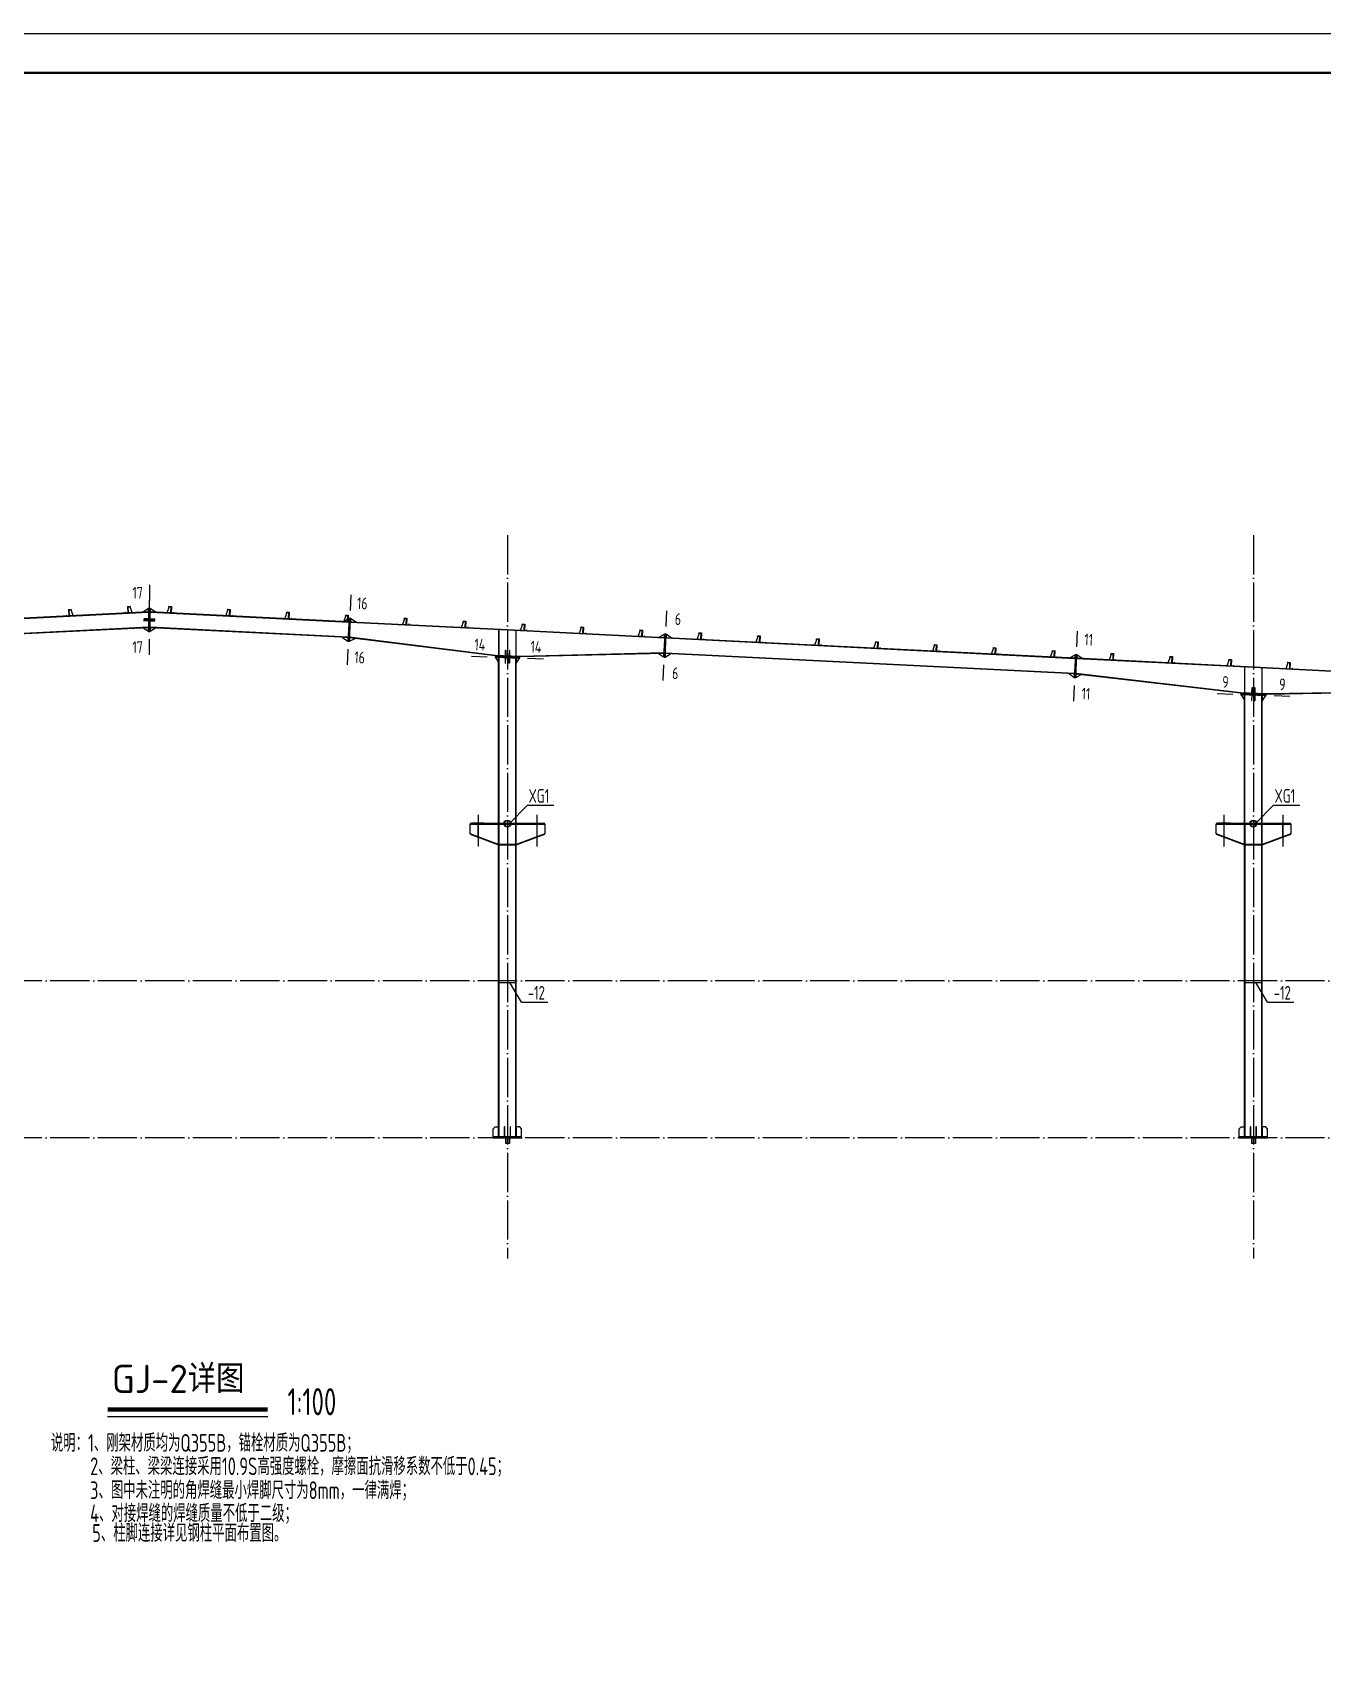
# Model space of a CAD drawing. Extents: x 447413 to 2975780, y -1432727 to 1301644.
# Drawn here: x 2670877 to 2703717, y -1132253 to -1090431 of the extents above; entities that cross this region are included whole.
import ezdxf
from ezdxf.enums import TextEntityAlignment as Align

# ---------------------------------------------------------------- set-up
doc = ezdxf.new("R2010")
doc.units = 0
doc.header["$LTSCALE"] = 1000
doc.header["$MEASUREMENT"] = 0
doc.linetypes.add('ACAD_ISO04W100', pattern=[30.5, 24, -3, 0.5, -3])
doc.linetypes.add('DOTE', pattern=[2.42, 2, -0.2, 0.02, -0.2])
for name, color, linetype in [('10', 7, 'Continuous'), ('116', 1, 'Continuous'), ('14', 2, 'Continuous'), ('DOTE', 1, 'Continuous'), ('PUB_TEXT', 7, 'Continuous'), ('TDB_中实线', 7, 'Continuous'), ('TDB_中心线', 1, 'ACAD_ISO04W100'), ('TEXT', 6, 'Continuous'), ('THIN', 7, 'Continuous'), ('XG', 5, 'Continuous'), ('图框', 253, 'Continuous'), ('柱子', 3, 'Continuous'), ('钢板标注', 253, 'Continuous')]:
    doc.layers.add(name, color=color, linetype=linetype)
doc.layers.add('檩条', color=7, linetype='Continuous', lineweight=18)
doc.styles.add('PkpmHz', font='Pkpmeng', dxfattribs={"width": 0.6, "bigfont": 'hztxt'})
doc.styles.add('TSSD_Label', font='Tssdeng.shx', dxfattribs={"width": 0.7, "bigfont": 'hztxt.shx'})
doc.styles.add('TSSD_REIN', font='Tssdeng.shx', dxfattribs={"width": 0.7, "bigfont": 'hztxt.shx'})
doc.styles.add('楷体', font='tssdeng.shx', dxfattribs={"bigfont": 'hztxt.shx'})

# ---------------------------------------------------------------- blocks, each defined once
blk = doc.blocks.new('A$C3FEA3028')
at = {"layer": 'DOTE', "linetype": 'DOTE', "ltscale": 2}
blk.add_line((63, 169), (63, 0), dxfattribs=at)
at = {"layer": 'TDB_中实线'}
for p, q in [((5, 154), (-45, 0)), ((55, 154), (5, 154)), ((55, 160), (55, 0)), ((61, 26), (56, 26)), ((61, 0), (-45, 0))]:
    blk.add_line(p, q, dxfattribs=at)
at = {"layer": 'TDB_中实线', "const_width": 3.75}
for points in [[(64, 127), (53, 127)], [(64, 63), (53, 63)]]:
    blk.add_lwpolyline(points, dxfattribs=at)
at = {"layer": 'TDB_中实线'}
blk.add_lwpolyline([(61, 26), (55, 26), (55, 160), (61, 160)], close=True, dxfattribs=at)
at = {"layer": 'TDB_中心线', "ltscale": 20}
for p, q in [((67, 127), (51, 127)), ((67, 63), (51, 63))]:
    blk.add_line(p, q, dxfattribs=at)
at = {"layer": '檩条'}
blk.add_lwpolyline([(3, 164), (61, 164), (61, 0), (116, 0), (128, 23), (124, 25), (113, 4), (64, 4), (64, 169), (0, 169), (-12, 146), (-8, 144), (3, 164)], dxfattribs=at)
blk = doc.blocks.new('A$C6B0021A6')
at = {"layer": '图框', "color": 2, "const_width": 40, "elevation": -84000}
blk.add_lwpolyline([(20, 84120), (118920, 84120), (118920, 20), (20, 20)], close=True, dxfattribs=at)
at = {"layer": '图框', "color": 153, "const_width": 58, "elevation": -84000}
blk.add_lwpolyline([(111420, 1020), (2520, 1020), (2520, 83120), (111420, 83120)], close=True, dxfattribs=at)

msp = doc.modelspace()

# ---------------------------------------------------------------- linework, layer by layer
for p, q in [((2673845.8, -1105089.2, 42000), (2673845.8, -1104879.3, 42000)), ((2672779.6, -1125670.7, 42000), (2676862, -1125670.7, 42000))]:
    msp.add_line(p, q)
at = {"const_width": 115.2, "elevation": 42000}
msp.add_lwpolyline([(2672779.6, -1125488.2), (2676862, -1125488.2)], dxfattribs=at)
at = {"layer": '10'}
for p, q in [((2673845.7, -1104489.2, 42000), (2673845.7, -1104889.2, 42000)), ((2678980.2, -1104744, 42000), (2678960.2, -1105143.5, 42000)), ((2687020.1, -1105146, 42000), (2687000.2, -1105545.5, 42000)), ((2697480.2, -1105669, 42000), (2697460.2, -1106068.5, 42000)), ((2673845.7, -1106274.2, 42000), (2673845.7, -1105874.2, 42000)), ((2678891.3, -1106521.8, 42000), (2678911.3, -1106122.3, 42000)), ((2682051.2, -1106301.2, 42000), (2682450.8, -1106317.9, 42000)), ((2683880, -1106377.6, 42000), (2683480.4, -1106360.9, 42000)), ((2686931.2, -1106924.8, 42000), (2686951.2, -1106525.3, 42000)), ((2697391.3, -1107447.8, 42000), (2697411.2, -1107048.3, 42000)), ((2701041.2, -1107251.8, 42000), (2701440.9, -1107268.9, 42000)), ((2702890, -1107331, 42000), (2702490.3, -1107313.9, 42000))]:
    msp.add_line(p, q, dxfattribs=at)
at = {"layer": '116'}
for p, q in [((2682915.7, -1118568.2, 42000), (2682915.7, -1118718.2, 42000)), ((2683015.7, -1118718.2, 42000), (2682915.7, -1118718.2, 42000)), ((2682924.2, -1118568.2, 42000), (2682924.2, -1118718.2, 42000)), ((2683007.2, -1118568.2, 42000), (2683007.2, -1118718.2, 42000)), ((2683015.7, -1118568.2, 42000), (2683015.7, -1118718.2, 42000)), ((2701915.7, -1118568.2, 42000), (2701915.7, -1118718.2, 42000)), ((2702015.7, -1118718.2, 42000), (2701915.7, -1118718.2, 42000)), ((2701924.2, -1118568.2, 42000), (2701924.2, -1118718.2, 42000)), ((2702007.2, -1118568.2, 42000), (2702007.2, -1118718.2, 42000)), ((2702015.7, -1118568.2, 42000), (2702015.7, -1118718.2, 42000))]:
    msp.add_line(p, q, dxfattribs=at)
at = {"layer": '14'}
for p, q in [((2673825.7, -1105089.2, 42000), (2673690.9, -1105185.9, 42000)), ((2673690.9, -1105185.9, 42000), (2673805.8, -1105180.2, 42000)), ((2673825.7, -1105351.2, 42000), (2673705.7, -1105351.2, 42000)), ((2673705.7, -1105351.2, 42000), (2673705.7, -1105361.2, 42000)), ((2673705.7, -1105361.2, 42000), (2673825.7, -1105361.2, 42000)), ((2673805.8, -1105180.2, 42000), (2673825.7, -1105159.2, 42000)), ((2673845.7, -1105089.2, 42000), (2673825.7, -1105089.2, 42000)), ((2673825.7, -1105089.2, 42000), (2673825.7, -1105674.2, 42000)), ((2673825.7, -1105159.2, 42000), (2673825.7, -1105089.2, 42000)), ((2673825.7, -1105361.2, 42000), (2673825.7, -1105351.2, 42000)), ((2673845.7, -1105674.2, 42000), (2673845.7, -1105089.2, 42000)), ((2673865.7, -1105089.2, 42000), (2673845.7, -1105089.2, 42000)), ((2673845.7, -1105089.2, 42000), (2673845.7, -1105674.2, 42000)), ((2673865.7, -1105674.2, 42000), (2673865.7, -1105089.2, 42000)), ((2674000.6, -1105185.9, 42000), (2673865.7, -1105089.2, 42000)), ((2673865.7, -1105089.2, 42000), (2673865.7, -1105159.2, 42000)), ((2673865.7, -1105159.2, 42000), (2673885.7, -1105180.2, 42000)), ((2673865.7, -1105351.2, 42000), (2673985.7, -1105351.2, 42000)), ((2673865.7, -1105361.2, 42000), (2673865.7, -1105351.2, 42000)), ((2673985.7, -1105361.2, 42000), (2673865.7, -1105361.2, 42000)), ((2673885.7, -1105180.2, 42000), (2674000.6, -1105185.9, 42000)), ((2673985.7, -1105351.2, 42000), (2673985.7, -1105361.2, 42000)), ((2678930.2, -1105342.3, 42000), (2678785.9, -1105425.2, 42000)), ((2678930.2, -1105342.3, 42000), (2678901.3, -1105921.6, 42000)), ((2678950.2, -1105343.3, 42000), (2678921.3, -1105922.6, 42000)), ((2678921.3, -1105922.6, 42000), (2678950.2, -1105343.3, 42000)), ((2678926.8, -1105412.2, 42000), (2678930.2, -1105342.3, 42000)), ((2678950.2, -1105343.3, 42000), (2678930.2, -1105342.3, 42000)), ((2678941.2, -1105923.6, 42000), (2678970.2, -1105344.3, 42000)), ((2678970.2, -1105344.3, 42000), (2678950.2, -1105343.3, 42000)), ((2678970.2, -1105344.3, 42000), (2678966.7, -1105414.2, 42000)), ((2679105.5, -1105441.2, 42000), (2678970.2, -1105344.3, 42000)), ((2673805.8, -1105580.7, 42000), (2673690.9, -1105586.4, 42000)), ((2673690.9, -1105586.4, 42000), (2673825.7, -1105669.7, 42000)), ((2673705.7, -1105407.6, 42000), (2673705.7, -1105397.6, 42000)), ((2673705.7, -1105397.6, 42000), (2673825.7, -1105397.6, 42000)), ((2673825.7, -1105407.6, 42000), (2673705.7, -1105407.6, 42000)), ((2673825.7, -1105599.7, 42000), (2673805.8, -1105580.7, 42000)), ((2673825.7, -1105397.6, 42000), (2673825.7, -1105407.6, 42000)), ((2673825.7, -1105669.7, 42000), (2673825.7, -1105599.7, 42000)), ((2673825.7, -1105674.2, 42000), (2673845.7, -1105674.2, 42000)), ((2673845.7, -1105674.2, 42000), (2673865.7, -1105674.2, 42000)), ((2673985.7, -1105397.6, 42000), (2673865.7, -1105397.6, 42000)), ((2673865.7, -1105397.6, 42000), (2673865.7, -1105407.6, 42000)), ((2673865.7, -1105407.6, 42000), (2673985.7, -1105407.6, 42000)), ((2673885.7, -1105580.7, 42000), (2673865.7, -1105599.7, 42000)), ((2673865.7, -1105669.7, 42000), (2674000.6, -1105586.4, 42000)), ((2673865.7, -1105599.7, 42000), (2673865.7, -1105669.7, 42000)), ((2674000.6, -1105586.4, 42000), (2673885.7, -1105580.7, 42000)), ((2673985.7, -1105407.6, 42000), (2673985.7, -1105397.6, 42000)), ((2678785.9, -1105425.2, 42000), (2678905.8, -1105431.2, 42000)), ((2678905.8, -1105431.2, 42000), (2678926.8, -1105412.2, 42000)), ((2678966.7, -1105414.2, 42000), (2678985.7, -1105435.2, 42000)), ((2678985.7, -1105435.2, 42000), (2679105.5, -1105441.2, 42000)), ((2682750.7, -1105635.4, 42000), (2682740.7, -1105634.9, 42000)), ((2682740.7, -1105634.9, 42000), (2682740.7, -1106290, 42000)), ((2682750.7, -1106290.4, 42000), (2682750.7, -1105635.4, 42000)), ((2683190.7, -1105657.4, 42000), (2683180.7, -1105656.9, 42000)), ((2683180.7, -1105656.9, 42000), (2683180.7, -1106308.3, 42000)), ((2683190.7, -1106308.8, 42000), (2683190.7, -1105657.4, 42000)), ((2686970.2, -1105744.3, 42000), (2686830.9, -1105827.4, 42000)), ((2686970.2, -1105744.3, 42000), (2686941.2, -1106324.6, 42000)), ((2686990.2, -1105745.3, 42000), (2686961.2, -1106325.5, 42000)), ((2686961.2, -1106325.5, 42000), (2686990.2, -1105745.3, 42000)), ((2686966.7, -1105814.2, 42000), (2686970.2, -1105744.3, 42000)), ((2686990.2, -1105745.3, 42000), (2686970.2, -1105744.3, 42000)), ((2686981.1, -1106326.5, 42000), (2687010.2, -1105746.3, 42000)), ((2687010.2, -1105746.3, 42000), (2686990.2, -1105745.3, 42000)), ((2687010.2, -1105746.3, 42000), (2687006.7, -1105816.2, 42000)), ((2687140.5, -1105842.9, 42000), (2687010.2, -1105746.3, 42000)), ((2678766, -1105824.7, 42000), (2678901.3, -1105921.6, 42000)), ((2678885.8, -1105830.7, 42000), (2678766, -1105824.7, 42000)), ((2678904.8, -1105851.6, 42000), (2678885.8, -1105830.7, 42000)), ((2678901.3, -1105921.6, 42000), (2678904.8, -1105851.6, 42000)), ((2678901.3, -1105921.6, 42000), (2678921.3, -1105922.6, 42000)), ((2678921.3, -1105922.6, 42000), (2678941.2, -1105923.6, 42000)), ((2678941.2, -1105923.6, 42000), (2679084.6, -1105851.1, 42000)), ((2678944.7, -1105853.6, 42000), (2678941.2, -1105923.6, 42000)), ((2678965.6, -1105836.2, 42000), (2678944.7, -1105853.6, 42000)), ((2679084.6, -1105851.1, 42000), (2678965.6, -1105836.2, 42000)), ((2682912.2, -1106297.1, 42000), (2682918.3, -1106152.3, 42000)), ((2682918.3, -1106152.3, 42000), (2682928.3, -1106152.7, 42000)), ((2682928.3, -1106152.7, 42000), (2682922.2, -1106297.6, 42000)), ((2683018.6, -1106156.4, 42000), (2683012.5, -1106301.3, 42000)), ((2683028.6, -1106156.9, 42000), (2683018.6, -1106156.4, 42000)), ((2683022.5, -1106301.7, 42000), (2683028.6, -1106156.9, 42000)), ((2686830.9, -1105827.4, 42000), (2686945.7, -1105833.2, 42000)), ((2686945.7, -1105833.2, 42000), (2686966.7, -1105814.2, 42000)), ((2687006.7, -1105816.2, 42000), (2687025.6, -1105837.2, 42000)), ((2687025.6, -1105837.2, 42000), (2687140.5, -1105842.9, 42000)), ((2682651.5, -1106306.3, 42000), (2682650.7, -1106326.2, 42000)), ((2682650.7, -1106326.2, 42000), (2683280.5, -1106352.5, 42000)), ((2682652.3, -1106286.3, 42000), (2682651.5, -1106306.3, 42000)), ((2682651.5, -1106306.3, 42000), (2683281.4, -1106332.6, 42000)), ((2683281.4, -1106332.6, 42000), (2682651.5, -1106306.3, 42000)), ((2683282.2, -1106312.6, 42000), (2682652.3, -1106286.3, 42000)), ((2682655.8, -1106326.5, 42000), (2682740.7, -1106460, 42000)), ((2682720.7, -1106329.2, 42000), (2682655.8, -1106326.5, 42000)), ((2682740.7, -1106350, 42000), (2682720.7, -1106329.2, 42000)), ((2682740.7, -1106290, 42000), (2682750.7, -1106290.4, 42000)), ((2682740.7, -1106460, 42000), (2682740.7, -1106350, 42000)), ((2682910.6, -1106337.1, 42000), (2682904.5, -1106482, 42000)), ((2682904.5, -1106482, 42000), (2682914.5, -1106482.4, 42000)), ((2682920.6, -1106337.5, 42000), (2682910.6, -1106337.1, 42000)), ((2682922.2, -1106297.6, 42000), (2682912.2, -1106297.1, 42000)), ((2682914.5, -1106482.4, 42000), (2682920.6, -1106337.5, 42000)), ((2683004.8, -1106486.2, 42000), (2683010.9, -1106341.3, 42000)), ((2683014.8, -1106486.6, 42000), (2683004.8, -1106486.2, 42000)), ((2683010.9, -1106341.3, 42000), (2683020.9, -1106341.7, 42000)), ((2683012.5, -1106301.3, 42000), (2683022.5, -1106301.7, 42000)), ((2683020.9, -1106341.7, 42000), (2683014.8, -1106486.6, 42000)), ((2683180.7, -1106308.3, 42000), (2683190.7, -1106308.8, 42000)), ((2683210.7, -1106349.6, 42000), (2683190.7, -1106368.8, 42000)), ((2683190.7, -1106478.8, 42000), (2683275.6, -1106352.3, 42000)), ((2683190.7, -1106368.8, 42000), (2683190.7, -1106478.8, 42000)), ((2683275.6, -1106352.3, 42000), (2683210.7, -1106349.6, 42000)), ((2683280.5, -1106352.5, 42000), (2683281.4, -1106332.6, 42000)), ((2683281.4, -1106332.6, 42000), (2683282.2, -1106312.6, 42000)), ((2686925.7, -1106234.2, 42000), (2686810.8, -1106237, 42000)), ((2686810.8, -1106237, 42000), (2686941.2, -1106323.5, 42000)), ((2686944.7, -1106253.6, 42000), (2686925.7, -1106234.2, 42000)), ((2686941.2, -1106323.5, 42000), (2686944.7, -1106253.6, 42000)), ((2686941.2, -1106324.6, 42000), (2686961.2, -1106325.5, 42000)), ((2686961.2, -1106325.5, 42000), (2686981.1, -1106326.5, 42000)), ((2686981.2, -1106325.5, 42000), (2687120.5, -1106242.4, 42000)), ((2686984.7, -1106255.6, 42000), (2686981.2, -1106325.5, 42000)), ((2687005.7, -1106236.7, 42000), (2686984.7, -1106255.6, 42000)), ((2687120.5, -1106242.4, 42000), (2687005.7, -1106236.7, 42000)), ((2697430.3, -1106267.3, 42000), (2697290.9, -1106350.4, 42000)), ((2697290.9, -1106350.4, 42000), (2697405.8, -1106356.2, 42000)), ((2697430.3, -1106267.3, 42000), (2697401.2, -1106847.6, 42000)), ((2697405.8, -1106356.2, 42000), (2697426.8, -1106337.2, 42000)), ((2697450.2, -1106268.3, 42000), (2697421.2, -1106848.5, 42000)), ((2697421.2, -1106848.5, 42000), (2697450.2, -1106268.3, 42000)), ((2697426.8, -1106337.2, 42000), (2697430.3, -1106267.3, 42000)), ((2697450.2, -1106268.3, 42000), (2697430.3, -1106267.3, 42000)), ((2697441.2, -1106849.5, 42000), (2697470.2, -1106269.3, 42000)), ((2697470.2, -1106269.3, 42000), (2697450.2, -1106268.3, 42000)), ((2697470.2, -1106269.3, 42000), (2697466.7, -1106339.2, 42000)), ((2697466.7, -1106339.2, 42000), (2697485.7, -1106360.2, 42000)), ((2697600.5, -1106365.9, 42000), (2697470.2, -1106269.3, 42000)), ((2697485.7, -1106360.2, 42000), (2697600.5, -1106365.9, 42000)), ((2701750.7, -1106585.4, 42000), (2701740.7, -1106584.9, 42000)), ((2701740.7, -1106584.9, 42000), (2701740.7, -1107241.7, 42000)), ((2701750.7, -1107242.1, 42000), (2701750.7, -1106585.4, 42000)), ((2702190.7, -1106607.4, 42000), (2702180.7, -1106606.9, 42000)), ((2702180.7, -1106606.9, 42000), (2702180.7, -1107260.6, 42000)), ((2702190.7, -1107261, 42000), (2702190.7, -1106607.4, 42000)), ((2697271, -1106749.9, 42000), (2697401.3, -1106846.6, 42000)), ((2697385.8, -1106755.7, 42000), (2697271, -1106749.9, 42000)), ((2697404.8, -1106776.6, 42000), (2697385.8, -1106755.7, 42000)), ((2697401.2, -1106847.6, 42000), (2697421.2, -1106848.5, 42000)), ((2697401.3, -1106846.6, 42000), (2697404.8, -1106776.6, 42000)), ((2697421.2, -1106848.5, 42000), (2697441.2, -1106849.5, 42000)), ((2697441.2, -1106848.5, 42000), (2697579.8, -1106774.3, 42000)), ((2697444.7, -1106778.6, 42000), (2697441.2, -1106848.5, 42000)), ((2697465.6, -1106761, 42000), (2697444.7, -1106778.6, 42000)), ((2697579.8, -1106774.3, 42000), (2697465.6, -1106761, 42000)), ((2701641.5, -1107257.5, 42000), (2701640.7, -1107277.4, 42000)), ((2701640.7, -1107277.4, 42000), (2702290.5, -1107305.3, 42000)), ((2701642.4, -1107237.5, 42000), (2701641.5, -1107257.5, 42000)), ((2701641.5, -1107257.5, 42000), (2702291.4, -1107285.3, 42000)), ((2702291.4, -1107285.3, 42000), (2701641.5, -1107257.5, 42000)), ((2702292.2, -1107265.3, 42000), (2701642.4, -1107237.5, 42000)), ((2701645.8, -1107277.7, 42000), (2701740.7, -1107426.7, 42000)), ((2701720.7, -1107280.9, 42000), (2701645.8, -1107277.7, 42000)), ((2701740.7, -1107301.7, 42000), (2701720.7, -1107280.9, 42000)), ((2701740.7, -1107241.7, 42000), (2701750.7, -1107242.1, 42000)), ((2701740.7, -1107426.7, 42000), (2701740.7, -1107301.7, 42000)), ((2701925.5, -1107289.7, 42000), (2701919.3, -1107434.5, 42000)), ((2701919.3, -1107434.5, 42000), (2701929.3, -1107434.9, 42000)), ((2701935.5, -1107290.1, 42000), (2701925.5, -1107289.7, 42000)), ((2701927.3, -1107249.7, 42000), (2701933.5, -1107104.8, 42000)), ((2701937.3, -1107250.1, 42000), (2701927.3, -1107249.7, 42000)), ((2701929.3, -1107434.9, 42000), (2701935.5, -1107290.1, 42000)), ((2701933.5, -1107104.8, 42000), (2701943.5, -1107105.2, 42000)), ((2701943.5, -1107105.2, 42000), (2701937.3, -1107250.1, 42000)), ((2701989.7, -1107437.5, 42000), (2701995.9, -1107292.7, 42000)), ((2701999.7, -1107438, 42000), (2701989.7, -1107437.5, 42000)), ((2701995.9, -1107292.7, 42000), (2702005.9, -1107293.1, 42000)), ((2702003.8, -1107107.8, 42000), (2701997.6, -1107252.7, 42000)), ((2701997.6, -1107252.7, 42000), (2702007.6, -1107253.1, 42000)), ((2702005.9, -1107293.1, 42000), (2701999.7, -1107438, 42000)), ((2702013.8, -1107108.3, 42000), (2702003.8, -1107107.8, 42000)), ((2702007.6, -1107253.1, 42000), (2702013.8, -1107108.3, 42000)), ((2702180.7, -1107260.6, 42000), (2702190.7, -1107261, 42000)), ((2702210.7, -1107301.9, 42000), (2702190.7, -1107321, 42000)), ((2702190.7, -1107446, 42000), (2702285.6, -1107305.1, 42000)), ((2702190.7, -1107321, 42000), (2702190.7, -1107446, 42000)), ((2702285.6, -1107305.1, 42000), (2702210.7, -1107301.9, 42000)), ((2702290.5, -1107305.3, 42000), (2702291.4, -1107285.3, 42000)), ((2702291.4, -1107285.3, 42000), (2702292.2, -1107265.3, 42000)), ((2682740.7, -1110568.2, 42000), (2682015.7, -1110568.2, 42000)), ((2682015.7, -1110568.2, 42000), (2682015.7, -1110580.2, 42000)), ((2682015.7, -1110826.2, 42000), (2682015.7, -1110580.2, 42000)), ((2682015.7, -1110580.2, 42000), (2682740.7, -1110580.2, 42000)), ((2682015.7, -1110580.2, 42000), (2682740.7, -1110580.2, 42000)), ((2682370.7, -1110556.2, 42000), (2682060.7, -1110556.2, 42000)), ((2682060.7, -1110556.2, 42000), (2682060.7, -1110568.2, 42000)), ((2682060.7, -1110568.2, 42000), (2682370.7, -1110568.2, 42000)), ((2682221.2, -1110580.2, 42000), (2682210.2, -1110580.2, 42000)), ((2682210.2, -1110580.2, 42000), (2682210.2, -1110898.6, 42000)), ((2682221.2, -1110902.7, 42000), (2682221.2, -1110580.2, 42000)), ((2682370.7, -1110568.2, 42000), (2682370.7, -1110556.2, 42000)), ((2682740.7, -1110580.2, 42000), (2682740.7, -1110568.2, 42000)), ((2682740.7, -1110580.2, 42000), (2682740.7, -1111096.2, 42000)), ((2683178.7, -1110568.2, 42000), (2682752.7, -1110568.2, 42000)), ((2682752.7, -1110568.2, 42000), (2682752.7, -1110579.2, 42000)), ((2682752.7, -1110579.2, 42000), (2683178.7, -1110579.2, 42000)), ((2683178.7, -1110579.2, 42000), (2683178.7, -1110568.2, 42000)), ((2683915.7, -1110568.2, 42000), (2683190.7, -1110568.2, 42000)), ((2683190.7, -1110568.2, 42000), (2683190.7, -1110580.2, 42000)), ((2683190.7, -1111096.2, 42000), (2683190.7, -1110580.2, 42000)), ((2683190.7, -1110580.2, 42000), (2683915.7, -1110580.2, 42000)), ((2683190.7, -1110580.2, 42000), (2683915.7, -1110580.2, 42000)), ((2683560.7, -1110556.2, 42000), (2683870.7, -1110556.2, 42000)), ((2683560.7, -1110568.2, 42000), (2683560.7, -1110556.2, 42000)), ((2683870.7, -1110568.2, 42000), (2683560.7, -1110568.2, 42000)), ((2683721.2, -1110580.2, 42000), (2683710.2, -1110580.2, 42000)), ((2683710.2, -1110580.2, 42000), (2683710.2, -1110902.7, 42000)), ((2683721.2, -1110898.6, 42000), (2683721.2, -1110580.2, 42000)), ((2683870.7, -1110556.2, 42000), (2683870.7, -1110568.2, 42000)), ((2683915.7, -1110580.2, 42000), (2683915.7, -1110568.2, 42000)), ((2683915.7, -1110580.2, 42000), (2683915.7, -1110826.2, 42000)), ((2701740.7, -1110568.2, 42000), (2701015.7, -1110568.2, 42000)), ((2701015.7, -1110568.2, 42000), (2701015.7, -1110580.2, 42000)), ((2701015.7, -1110826.2, 42000), (2701015.7, -1110580.2, 42000)), ((2701015.7, -1110580.2, 42000), (2701740.7, -1110580.2, 42000)), ((2701015.7, -1110580.2, 42000), (2701740.7, -1110580.2, 42000)), ((2701370.7, -1110556.2, 42000), (2701060.7, -1110556.2, 42000)), ((2701060.7, -1110556.2, 42000), (2701060.7, -1110568.2, 42000)), ((2701060.7, -1110568.2, 42000), (2701370.7, -1110568.2, 42000)), ((2701221.2, -1110580.2, 42000), (2701210.2, -1110580.2, 42000)), ((2701210.2, -1110580.2, 42000), (2701210.2, -1110898.6, 42000)), ((2701221.2, -1110902.7, 42000), (2701221.2, -1110580.2, 42000)), ((2701370.7, -1110568.2, 42000), (2701370.7, -1110556.2, 42000)), ((2701740.7, -1110580.2, 42000), (2701740.7, -1110568.2, 42000)), ((2701740.7, -1110580.2, 42000), (2701740.7, -1111096.2, 42000)), ((2702178.7, -1110568.2, 42000), (2701752.7, -1110568.2, 42000)), ((2701752.7, -1110568.2, 42000), (2701752.7, -1110579.2, 42000)), ((2701752.7, -1110579.2, 42000), (2702178.7, -1110579.2, 42000)), ((2702178.7, -1110579.2, 42000), (2702178.7, -1110568.2, 42000)), ((2702915.7, -1110568.2, 42000), (2702190.7, -1110568.2, 42000)), ((2702190.7, -1110568.2, 42000), (2702190.7, -1110580.2, 42000)), ((2702190.7, -1111096.2, 42000), (2702190.7, -1110580.2, 42000)), ((2702190.7, -1110580.2, 42000), (2702915.7, -1110580.2, 42000)), ((2702190.7, -1110580.2, 42000), (2702915.7, -1110580.2, 42000)), ((2702560.7, -1110556.2, 42000), (2702870.7, -1110556.2, 42000)), ((2702560.7, -1110568.2, 42000), (2702560.7, -1110556.2, 42000)), ((2702870.7, -1110568.2, 42000), (2702560.7, -1110568.2, 42000)), ((2702721.2, -1110580.2, 42000), (2702710.2, -1110580.2, 42000)), ((2702710.2, -1110580.2, 42000), (2702710.2, -1110902.7, 42000)), ((2702721.2, -1110898.6, 42000), (2702721.2, -1110580.2, 42000)), ((2702870.7, -1110556.2, 42000), (2702870.7, -1110568.2, 42000)), ((2702915.7, -1110580.2, 42000), (2702915.7, -1110568.2, 42000)), ((2702915.7, -1110580.2, 42000), (2702915.7, -1110826.2, 42000)), ((2682740.7, -1111096.2, 42000), (2682015.7, -1110826.2, 42000)), ((2682740.7, -1111096.2, 42000), (2682015.7, -1110826.2, 42000)), ((2682015.7, -1110826.2, 42000), (2682015.7, -1110838.2, 42000)), ((2682015.7, -1110838.2, 42000), (2682740.7, -1111108.2, 42000)), ((2682210.2, -1110898.6, 42000), (2682221.2, -1110902.7, 42000)), ((2682740.7, -1111108.2, 42000), (2682740.7, -1111096.2, 42000)), ((2683178.7, -1111097.2, 42000), (2682752.7, -1111097.2, 42000)), ((2682752.7, -1111097.2, 42000), (2682752.7, -1111108.2, 42000)), ((2682752.7, -1111108.2, 42000), (2683178.7, -1111108.2, 42000)), ((2683178.7, -1111108.2, 42000), (2683178.7, -1111097.2, 42000)), ((2683915.7, -1110826.2, 42000), (2683190.7, -1111096.2, 42000)), ((2683915.7, -1110826.2, 42000), (2683190.7, -1111096.2, 42000)), ((2683190.7, -1111108.2, 42000), (2683915.7, -1110838.2, 42000)), ((2683190.7, -1111096.2, 42000), (2683190.7, -1111108.2, 42000)), ((2683710.2, -1110902.7, 42000), (2683721.2, -1110898.6, 42000)), ((2683915.7, -1110838.2, 42000), (2683915.7, -1110826.2, 42000)), ((2701740.7, -1111096.2, 42000), (2701015.7, -1110826.2, 42000)), ((2701740.7, -1111096.2, 42000), (2701015.7, -1110826.2, 42000)), ((2701015.7, -1110826.2, 42000), (2701015.7, -1110838.2, 42000)), ((2701015.7, -1110838.2, 42000), (2701740.7, -1111108.2, 42000)), ((2701210.2, -1110898.6, 42000), (2701221.2, -1110902.7, 42000)), ((2701740.7, -1111108.2, 42000), (2701740.7, -1111096.2, 42000)), ((2702178.7, -1111097.2, 42000), (2701752.7, -1111097.2, 42000)), ((2701752.7, -1111097.2, 42000), (2701752.7, -1111108.2, 42000)), ((2701752.7, -1111108.2, 42000), (2702178.7, -1111108.2, 42000)), ((2702178.7, -1111108.2, 42000), (2702178.7, -1111097.2, 42000)), ((2702915.7, -1110826.2, 42000), (2702190.7, -1111096.2, 42000)), ((2702915.7, -1110826.2, 42000), (2702190.7, -1111096.2, 42000)), ((2702190.7, -1111108.2, 42000), (2702915.7, -1110838.2, 42000)), ((2702190.7, -1111096.2, 42000), (2702190.7, -1111108.2, 42000)), ((2702710.2, -1110902.7, 42000), (2702721.2, -1110898.6, 42000)), ((2702915.7, -1110838.2, 42000), (2702915.7, -1110826.2, 42000)), ((2682605.7, -1118338.2, 42000), (2682650.7, -1118293.2, 42000)), ((2682650.7, -1118293.2, 42000), (2682740.7, -1118293.2, 42000)), ((2682740.7, -1118293.2, 42000), (2682740.7, -1118523.2, 42000)), ((2682750.7, -1118293.2, 42000), (2682740.7, -1118293.2, 42000)), ((2682740.7, -1118293.2, 42000), (2682740.7, -1118543.2, 42000)), ((2682750.7, -1118543.2, 42000), (2682750.7, -1118293.2, 42000)), ((2682900, -1118293.2, 42000), (2682884, -1118293.2, 42000)), ((2682884, -1118293.2, 42000), (2682884, -1118543.2, 42000)), ((2682900, -1118543.2, 42000), (2682900, -1118293.2, 42000)), ((2683047.4, -1118293.2, 42000), (2683031.4, -1118293.2, 42000)), ((2683031.4, -1118293.2, 42000), (2683031.4, -1118543.2, 42000)), ((2683047.4, -1118543.2, 42000), (2683047.4, -1118293.2, 42000)), ((2683190.7, -1118293.2, 42000), (2683180.7, -1118293.2, 42000)), ((2683180.7, -1118293.2, 42000), (2683180.7, -1118543.2, 42000)), ((2683280.7, -1118293.2, 42000), (2683190.7, -1118293.2, 42000)), ((2683190.7, -1118293.2, 42000), (2683190.7, -1118523.2, 42000)), ((2683190.7, -1118543.2, 42000), (2683190.7, -1118293.2, 42000)), ((2683325.7, -1118338.2, 42000), (2683280.7, -1118293.2, 42000)), ((2701605.7, -1118338.2, 42000), (2701650.7, -1118293.2, 42000)), ((2701650.7, -1118293.2, 42000), (2701740.7, -1118293.2, 42000)), ((2701740.7, -1118293.2, 42000), (2701740.7, -1118523.2, 42000)), ((2701750.7, -1118293.2, 42000), (2701740.7, -1118293.2, 42000)), ((2701740.7, -1118293.2, 42000), (2701740.7, -1118543.2, 42000)), ((2701750.7, -1118543.2, 42000), (2701750.7, -1118293.2, 42000)), ((2701900, -1118293.2, 42000), (2701884, -1118293.2, 42000)), ((2701884, -1118293.2, 42000), (2701884, -1118543.2, 42000)), ((2701900, -1118543.2, 42000), (2701900, -1118293.2, 42000)), ((2702047.4, -1118293.2, 42000), (2702031.4, -1118293.2, 42000)), ((2702031.4, -1118293.2, 42000), (2702031.4, -1118543.2, 42000)), ((2702047.4, -1118543.2, 42000), (2702047.4, -1118293.2, 42000)), ((2702190.7, -1118293.2, 42000), (2702180.7, -1118293.2, 42000)), ((2702180.7, -1118293.2, 42000), (2702180.7, -1118543.2, 42000)), ((2702280.7, -1118293.2, 42000), (2702190.7, -1118293.2, 42000)), ((2702190.7, -1118293.2, 42000), (2702190.7, -1118523.2, 42000)), ((2702190.7, -1118543.2, 42000), (2702190.7, -1118293.2, 42000)), ((2702325.7, -1118338.2, 42000), (2702280.7, -1118293.2, 42000)), ((2682605.7, -1118543.2, 42000), (2682605.7, -1118338.2, 42000)), ((2683325.7, -1118543.2, 42000), (2682605.7, -1118543.2, 42000)), ((2682605.7, -1118543.2, 42000), (2682605.7, -1118568.2, 42000)), ((2682720.7, -1118543.2, 42000), (2682605.7, -1118543.2, 42000)), ((2682605.7, -1118568.2, 42000), (2683325.7, -1118568.2, 42000)), ((2682740.7, -1118523.2, 42000), (2682720.7, -1118543.2, 42000)), ((2682740.7, -1118543.2, 42000), (2682750.7, -1118543.2, 42000)), ((2682884, -1118543.2, 42000), (2682900, -1118543.2, 42000)), ((2683031.4, -1118543.2, 42000), (2683047.4, -1118543.2, 42000)), ((2683180.7, -1118543.2, 42000), (2683190.7, -1118543.2, 42000)), ((2683190.7, -1118523.2, 42000), (2683210.7, -1118543.2, 42000)), ((2683210.7, -1118543.2, 42000), (2683325.7, -1118543.2, 42000)), ((2683325.7, -1118543.2, 42000), (2683325.7, -1118338.2, 42000)), ((2683325.7, -1118568.2, 42000), (2683325.7, -1118543.2, 42000)), ((2701605.7, -1118543.2, 42000), (2701605.7, -1118338.2, 42000)), ((2702325.7, -1118543.2, 42000), (2701605.7, -1118543.2, 42000)), ((2701605.7, -1118543.2, 42000), (2701605.7, -1118568.2, 42000)), ((2701720.7, -1118543.2, 42000), (2701605.7, -1118543.2, 42000)), ((2701605.7, -1118568.2, 42000), (2702325.7, -1118568.2, 42000)), ((2701740.7, -1118523.2, 42000), (2701720.7, -1118543.2, 42000)), ((2701740.7, -1118543.2, 42000), (2701750.7, -1118543.2, 42000)), ((2701884, -1118543.2, 42000), (2701900, -1118543.2, 42000)), ((2702031.4, -1118543.2, 42000), (2702047.4, -1118543.2, 42000)), ((2702180.7, -1118543.2, 42000), (2702190.7, -1118543.2, 42000)), ((2702190.7, -1118523.2, 42000), (2702210.7, -1118543.2, 42000)), ((2702210.7, -1118543.2, 42000), (2702325.7, -1118543.2, 42000)), ((2702325.7, -1118543.2, 42000), (2702325.7, -1118338.2, 42000)), ((2702325.7, -1118568.2, 42000), (2702325.7, -1118543.2, 42000))]:
    msp.add_line(p, q, dxfattribs=at)
at = {"layer": '14', "ltscale": 100}
for p, q in [((2683178.7, -1114568.2, 42000), (2682752.7, -1114568.2, 42000)), ((2682752.7, -1114618.2, 42000), (2683178.7, -1114618.2, 42000)), ((2702178.7, -1114568.2, 42000), (2701752.7, -1114568.2, 42000)), ((2701752.7, -1114618.2, 42000), (2702178.7, -1114618.2, 42000))]:
    msp.add_line(p, q, dxfattribs=at)
at = {"layer": 'DOTE', "color": 8, "linetype": 'DOTE', "ltscale": 0.5}
for p, q in [((2682965.7, -1103222, 42000), (2682965.7, -1121646.1, 42000)), ((2701965.7, -1103222, 42000), (2701965.7, -1121646.1, 42000)), ((2723139.5, -1114568.2, 42000), (2621493.9, -1114568.2, 42000)), ((2723139.5, -1118568.2, 42000), (2621493.9, -1118568.2, 42000))]:
    msp.add_line(p, q, dxfattribs=at)
at = {"layer": 'DOTE'}
for p, q in [((2682215.7, -1110342, 42000), (2682215.7, -1111153.5, 42000)), ((2683715.7, -1110342, 42000), (2683715.7, -1111153.5, 42000)), ((2701215.7, -1110342, 42000), (2701215.7, -1111153.5, 42000)), ((2702715.7, -1110342, 42000), (2702715.7, -1111153.5, 42000))]:
    msp.add_line(p, q, dxfattribs=at)
at = {"layer": 'THIN'}
for p, q in [((2683322.9, -1115115.8, 42000), (2683023.6, -1114618.2, 42000)), ((2702322.9, -1115115.8, 42000), (2702023.6, -1114618.2, 42000)), ((2683322.9, -1115115.8, 42000), (2683997.1, -1115115.8, 42000)), ((2702322.9, -1115115.8, 42000), (2702997.1, -1115115.8, 42000))]:
    msp.add_line(p, q, dxfattribs=at)
at = {"layer": 'XG'}
for p, q in [((2683471.3, -1110103.1, 42000), (2683015.7, -1110568.2, 42000)), ((2684145.5, -1110103.1, 42000), (2683471.3, -1110103.1, 42000)), ((2702471.3, -1110103.1, 42000), (2702015.7, -1110568.2, 42000)), ((2703145.5, -1110103.1, 42000), (2702471.3, -1110103.1, 42000)), ((2682690.7, -1110558.2, 42000), (2683240.7, -1110558.2, 42000)), ((2682690.7, -1110578.2, 42000), (2683240.7, -1110578.2, 42000)), ((2701690.7, -1110558.2, 42000), (2702240.7, -1110558.2, 42000)), ((2701690.7, -1110578.2, 42000), (2702240.7, -1110578.2, 42000))]:
    msp.add_line(p, q, dxfattribs=at)
for centre, radius in [((2682965.7, -1110568.2, 42000), 90), ((2682965.7, -1110568.2, 42000), 80), ((2701965.7, -1110568.2, 42000), 90), ((2701965.7, -1110568.2, 42000), 80)]:
    msp.add_circle(centre, radius, dxfattribs=at)
at = {"layer": '柱子'}
for p, q in [((2673825.7, -1105179.2, 42000), (2667505.7, -1105495.8, 42000)), ((2673825.7, -1105191.2, 42000), (2667506.3, -1105507.8, 42000)), ((2678925.8, -1105432.2, 42000), (2673865.7, -1105179.2, 42000)), ((2678925.2, -1105444.1, 42000), (2673865.7, -1105191.2, 42000)), ((2673825.7, -1105567.6, 42000), (2667525.1, -1105883.3, 42000)), ((2673825.7, -1105579.7, 42000), (2667525.7, -1105895.3, 42000)), ((2678906.4, -1105819.7, 42000), (2673865.7, -1105567.6, 42000)), ((2678905.8, -1105831.7, 42000), (2673865.7, -1105579.7, 42000)), ((2682965.1, -1105646.2, 42000), (2678965.1, -1105446.1, 42000)), ((2682965.7, -1105634.2, 42000), (2678965.7, -1105434.2, 42000)), ((2686965.1, -1105846.1, 42000), (2682965.1, -1105646.2, 42000)), ((2686965.7, -1105834.2, 42000), (2682965.7, -1105634.2, 42000)), ((2682651.8, -1106298.3, 42000), (2678945.7, -1105833.7, 42000)), ((2682652.3, -1106286.3, 42000), (2678946.3, -1105821.6, 42000)), ((2697425.2, -1106369.2, 42000), (2687005.1, -1105848.1, 42000)), ((2697425.8, -1106357.2, 42000), (2687005.7, -1105836.2, 42000)), ((2682740.7, -1110568.2, 42000), (2682740.7, -1106330, 42000)), ((2682750.7, -1106330.4, 42000), (2682740.7, -1106330, 42000)), ((2682750.7, -1110568.2, 42000), (2682750.7, -1106330.4, 42000)), ((2683180.7, -1110568.2, 42000), (2683180.7, -1106348.4, 42000)), ((2683190.7, -1106348.8, 42000), (2683180.7, -1106348.4, 42000)), ((2683190.7, -1110568.2, 42000), (2683190.7, -1106348.8, 42000)), ((2686945.7, -1106233.7, 42000), (2683281.7, -1106324.6, 42000)), ((2686946.3, -1106221.6, 42000), (2683282.2, -1106312.6, 42000)), ((2697405.8, -1106756.7, 42000), (2686985.7, -1106235.7, 42000)), ((2697406.4, -1106744.7, 42000), (2686986.3, -1106223.7, 42000)), ((2701965.1, -1106596.1, 42000), (2697465.1, -1106371.1, 42000)), ((2701965.7, -1106584.2, 42000), (2697465.7, -1106359.2, 42000)), ((2706465.1, -1106821.4, 42000), (2701965.1, -1106596.1, 42000)), ((2706465.7, -1106809.4, 42000), (2701965.7, -1106584.2, 42000)), ((2701641.9, -1107249.5, 42000), (2697445.7, -1106758.7, 42000)), ((2701642.4, -1107237.5, 42000), (2697446.3, -1106746.7, 42000)), ((2701740.7, -1110568.2, 42000), (2701740.7, -1107281.7, 42000)), ((2701750.7, -1107282.2, 42000), (2701740.7, -1107281.7, 42000)), ((2701750.7, -1110568.2, 42000), (2701750.7, -1107282.2, 42000)), ((2702180.7, -1110568.2, 42000), (2702180.7, -1107300.6, 42000)), ((2702190.7, -1107301, 42000), (2702180.7, -1107300.6, 42000)), ((2702190.7, -1110568.2, 42000), (2702190.7, -1107301, 42000)), ((2706445.7, -1107208.9, 42000), (2702291.7, -1107277.3, 42000)), ((2706446.3, -1107196.9, 42000), (2702292.2, -1107265.3, 42000)), ((2682740.7, -1118543.2, 42000), (2682740.7, -1110568.2, 42000)), ((2682752.7, -1110568.2, 42000), (2682740.7, -1110568.2, 42000)), ((2682752.7, -1118543.2, 42000), (2682752.7, -1110568.2, 42000)), ((2683178.7, -1110568.2, 42000), (2682752.7, -1110568.2, 42000)), ((2683178.7, -1118543.2, 42000), (2683178.7, -1110568.2, 42000)), ((2683190.7, -1110568.2, 42000), (2683178.7, -1110568.2, 42000)), ((2683190.7, -1118543.2, 42000), (2683190.7, -1110568.2, 42000)), ((2701740.7, -1118543.2, 42000), (2701740.7, -1110568.2, 42000)), ((2701752.7, -1110568.2, 42000), (2701740.7, -1110568.2, 42000)), ((2701752.7, -1118543.2, 42000), (2701752.7, -1110568.2, 42000)), ((2702178.7, -1110568.2, 42000), (2701752.7, -1110568.2, 42000)), ((2702178.7, -1118543.2, 42000), (2702178.7, -1110568.2, 42000)), ((2702190.7, -1110568.2, 42000), (2702178.7, -1110568.2, 42000)), ((2702190.7, -1118543.2, 42000), (2702190.7, -1110568.2, 42000))]:
    msp.add_line(p, q, dxfattribs=at)
at = {"layer": '钢板标注', "const_width": 0.1, "elevation": 42000}
for points in [[(2682648.7, -1106095.2, -1), (2682648.8, -1106095.2, -1)], [(2683282.7, -1106122.3, -1), (2683282.8, -1106122.3, -1)]]:
    msp.add_lwpolyline(points, format="xyb", close=True, dxfattribs=at)

# ---------------------------------------------------------------- block references
msp.add_blockref('A$C6B0021A6', (2617178.3, -1174571.1, 126000))
at = {"layer": '檩条', "color": 2, "xscale": -1, "rotation": 2.868083558074064}
for p in [(2671858.2, -1105277.7, 42000), (2673358.3, -1105202.6, 42000)]:
    msp.add_blockref('A$C3FEA3028', p, dxfattribs=at)
at = {"layer": '檩条', "color": 2, "rotation": 357.1319164419259}
for p in [(2674333.4, -1105202.6, 42000), (2675833.4, -1105277.7, 42000), (2677333.4, -1105352.9, 42000), (2678833.4, -1105428, 42000), (2680333.4, -1105503.2, 42000), (2681833.4, -1105578.3, 42000), (2683333.4, -1105653.5, 42000), (2684833.4, -1105728.6, 42000), (2686333.4, -1105803.8, 42000), (2687833.4, -1105878.9, 42000), (2689333.4, -1105953.9, 42000), (2690833.4, -1106029.1, 42000), (2692333.4, -1106104.2, 42000), (2693833.4, -1106179.5, 42000), (2695333.4, -1106254.7, 42000), (2696833.4, -1106329.8, 42000), (2698333.4, -1106404.4, 42000), (2699833.4, -1106479.5, 42000), (2701333.4, -1106554.7, 42000), (2702833.4, -1106629.8, 42000)]:
    msp.add_blockref('A$C3FEA3028', p, dxfattribs=at)

# ---------------------------------------------------------------- texts
at = {"layer": '10', "style": 'PkpmHz', "width": 0.77}
for p in [(2673545.7, -1104689.2, 42000), (2673545.7, -1106074.2, 42000)]:
    msp.add_text('17', height=300, dxfattribs=at).set_placement(p, align=Align.MIDDLE_CENTER)
for s, rotation, p in [('16', 357.13712, (2679269.8, -1104958.8, 42000)), ('6', 357.13702, (2687309.8, -1105360.8, 42000)), ('11', 357.13757, (2697769.8, -1105883.8, 42000)), ('16', 357.13712, (2679200.9, -1106337, 42000)), ('14', 357.61026, (2682263.5, -1106009.8, 42000)), ('14', 357.61026, (2683692.7, -1106069.5, 42000)), ('6', 357.13702, (2687240.8, -1106740, 42000)), ('9', 357.54593, (2701253.9, -1106960.6, 42000)), ('9', 357.54593, (2702703, -1107022.7, 42000)), ('11', 357.13757, (2697700.9, -1107263, 42000))]:
    msp.add_text(s, height=300, rotation=rotation, dxfattribs=at).set_placement(p, align=Align.MIDDLE_CENTER)
at = {"layer": 'PUB_TEXT', "style": '楷体'}
msp.add_text('GJ-2详图', height=720.04, dxfattribs=at).set_placement((2672889.4, -1125067.4, 42000))
at = {"layer": 'PUB_TEXT', "style": 'TSSD_REIN', "width": 0.7}
for s, p in [('说明：1、刚架材质均为Q355B，锚栓材质为Q355B；', (2671336.6, -1126563.9, 42000)), ('2、梁柱、梁梁连接采用10.9S高强度螺栓，摩擦面抗滑移系数不低于0.45；', (2672337, -1127160, 42000)), ('3、图中未注明的角焊缝最小焊脚尺寸为8mm，一律满焊；', (2672337, -1127768.7, 42000)), ('4、对接焊缝的焊缝质量不低于二级；', (2672337, -1128356.3, 42000)), ('5、柱脚连接详见钢柱平面布置图。', (2672390.9, -1128858.3, 42000))]:
    msp.add_text(s, height=450, dxfattribs=at).set_placement(p)
at = {"layer": 'TEXT', "ltscale": 99, "style": 'TSSD_REIN', "width": 0.7}
msp.add_text('1:100', height=691.23, dxfattribs=at).set_placement((2677363.2, -1125635.8, 42000))
at = {"layer": 'THIN', "style": 'TSSD_Label', "width": 0.7}
for p in [(2683701.7, -1114876.1, 42000), (2702701.7, -1114876.1, 42000)]:
    msp.add_text('-12', height=350, dxfattribs=at).set_placement(p, align=Align.MIDDLE_CENTER)
at = {"layer": 'XG', "style": 'TSSD_Label', "width": 0.7}
for p in [(2683766.7, -1109863.4, 42000), (2702766.7, -1109863.4, 42000)]:
    msp.add_text('XG1', height=350, dxfattribs=at).set_placement(p, align=Align.MIDDLE_CENTER)

doc.saveas('drawing.dxf')
